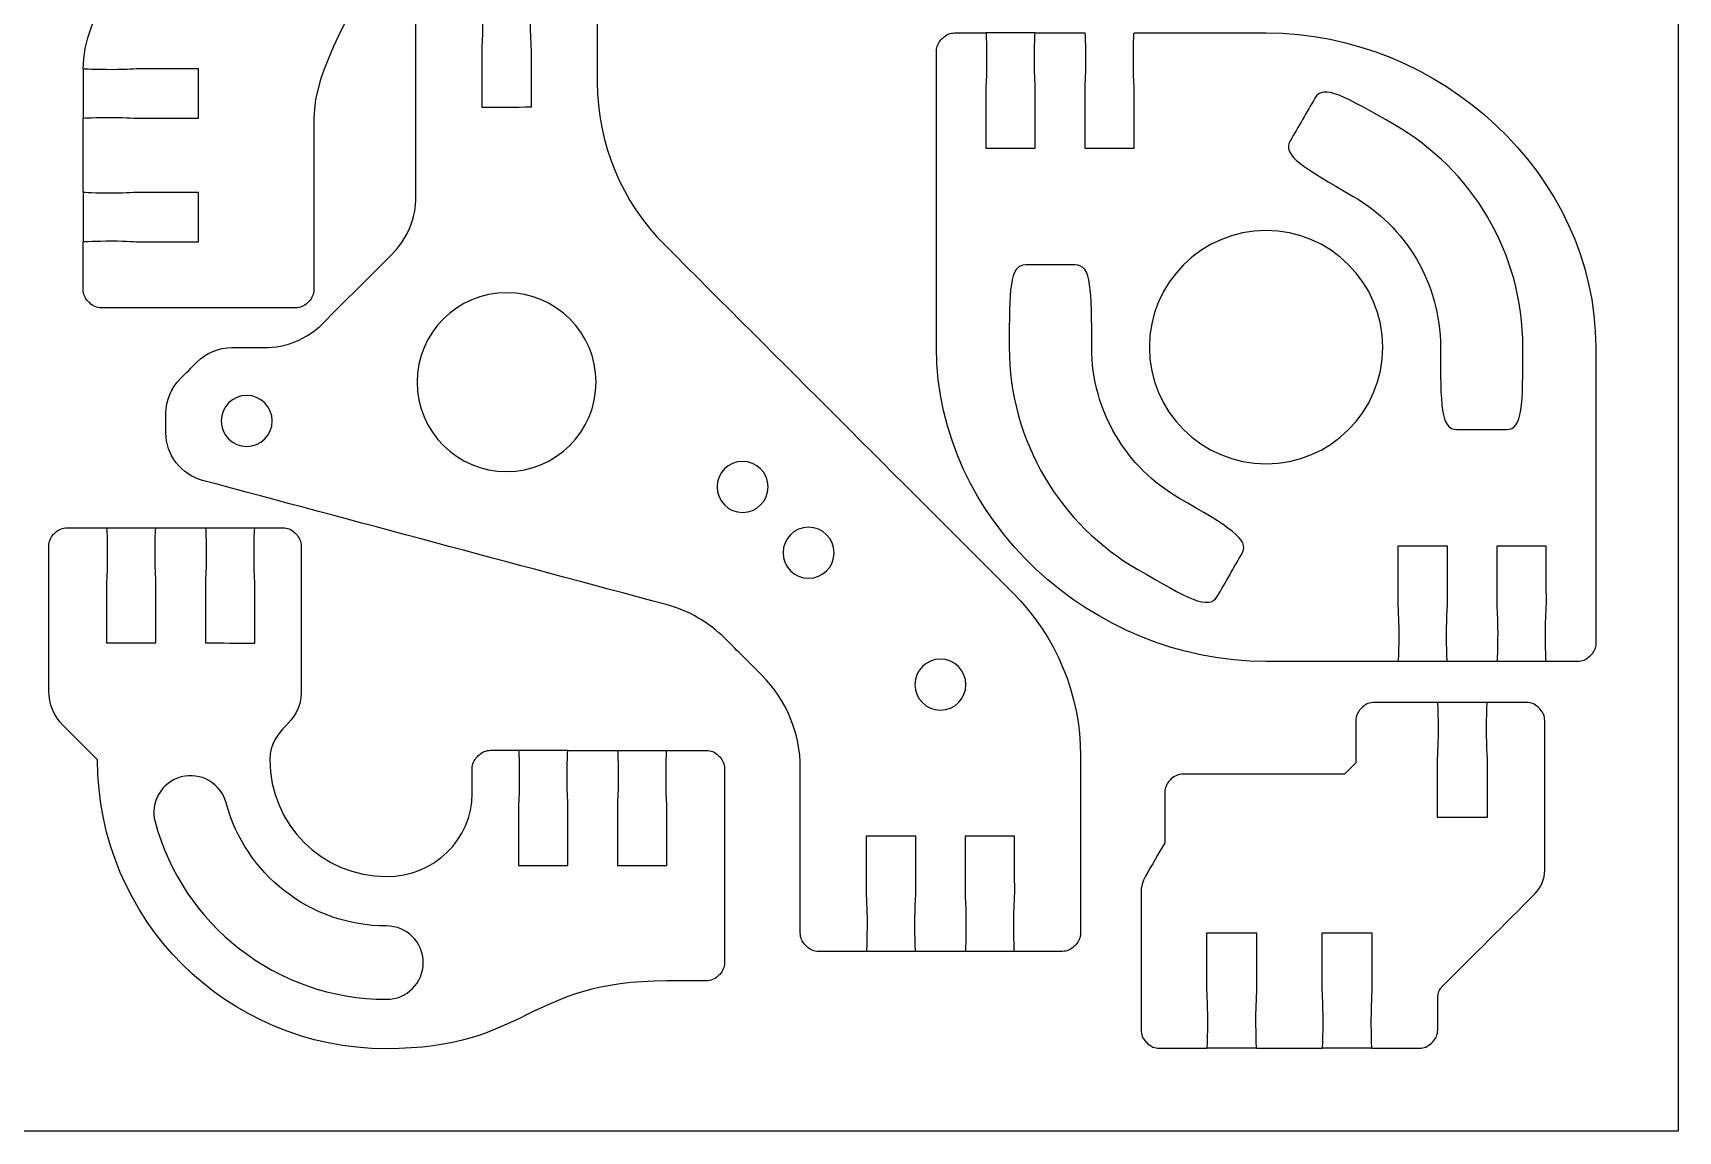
# Model space of a CAD drawing. Extents: x 0 to 410, y 0 to 300.
# Drawn here: x 100.2 to 200, y 0.4 to 67 of the extents above; entities that cross this region are included whole.
import ezdxf

# ---------------------------------------------------------------- set-up
doc = ezdxf.new("R2010")
doc.units = 0
doc.header["$MEASUREMENT"] = 0
doc.layers.add('DEFAULT', color=18, linetype='CONTINUOUS')

msp = doc.modelspace()

# ---------------------------------------------------------------- linework, layer by layer
at = {"layer": 'DEFAULT', "color": 18}
msp.add_lwpolyline([(200, 0.353), (0, 0.353), (0, 300.353), (200, 300.353)], close=True, dxfattribs=at)
at = {"layer": 'DEFAULT', "color": 1}
for points in [[(160.989, 67.03), (157.989, 67.03)], [(103.213, 64.85), (103.213, 61.85)], [(103.213, 57.353), (103.213, 54.353)], [(104.63, 36.986), (107.63, 36.986)], [(110.634, 36.99), (113.634, 36.99)], [(185.994, 28.863), (182.994, 28.863)], [(191.991, 28.866), (188.991, 28.866)], [(188.405, 26.384), (185.405, 26.384)], [(129.631, 23.475), (132.631, 23.475)], [(135.632, 23.471), (138.632, 23.471)], [(153.736, 11.262), (150.736, 11.262)], [(159.74, 11.265), (156.74, 11.265)], [(174.411, 5.383), (171.411, 5.383)], [(181.41, 5.383), (178.41, 5.383)]]:
    msp.add_lwpolyline(points, dxfattribs=at)
for points, knots in [([(120.612, 180.85), (120.612, 179.746), (119.716, 178.85), (118.611, 178.85), (117.507, 178.85), (116.611, 179.746), (116.611, 180.85), (116.611, 187.595), (115.144, 186.883), (115.144, 194.337), (115.144, 194.7), (115.144, 195.064), (115.144, 195.427), (115.144, 196.224), (115.458, 196.986), (116.022, 197.547), (117.268, 198.795), (118.515, 200.043), (119.761, 201.29), (119.948, 201.477), (120.054, 201.731), (120.054, 201.999), (120.054, 202.049), (120.054, 202.098), (120.054, 202.147), (120.054, 202.412), (119.948, 202.666), (119.761, 202.853), (119.078, 203.536), (118.395, 204.219), (117.712, 204.903), (117.666, 204.903), (117.109, 204.373), (116.438, 203.71), (115.757, 203.022), (115.472, 202.673), (115.239, 202.437), (114.885, 202.083), (114.531, 201.729), (114.177, 201.375), (113.469, 202.083), (112.761, 202.791), (112.053, 203.499), (112.407, 203.851), (112.761, 204.204), (113.115, 204.557), (113.351, 204.797), (113.704, 205.079), (114.385, 205.763), (115.052, 206.427), (115.585, 206.991), (115.585, 207.033), (115.067, 207.551), (114.55, 208.068), (114.032, 208.586), (113.845, 208.773), (113.588, 208.878), (113.323, 208.878), (113.274, 208.878), (113.224, 208.878), (113.175, 208.878), (112.911, 208.878), (112.657, 208.773), (112.47, 208.586), (110.612, 206.727), (108.754, 204.867), (106.896, 203.008), (105.774, 201.883), (105.142, 200.359), (105.142, 198.768), (105.142, 198.292), (105.142, 197.815), (105.142, 197.339), (105.213, 197.311), (105.968, 197.29), (106.892, 197.29), (107.859, 197.29), (108.307, 197.343), (108.642, 197.339), (109.142, 197.339), (109.641, 197.339), (110.141, 197.339), (110.14, 196.34), (110.139, 195.34), (110.138, 194.34), (109.639, 194.339), (109.14, 194.338), (108.642, 194.337), (108.307, 194.34), (107.859, 194.386), (106.892, 194.386), (105.926, 194.386), (105.149, 194.369), (105.142, 194.337), (105.142, 192.767), (105.813, 192.241), (106.557, 191.497), (107.333, 190.714), (107.337, 189.451), (106.557, 188.671), (105.777, 187.885), (104.511, 187.885), (103.728, 188.668), (103.043, 189.352), (101.936, 189.349), (101.255, 188.671), (100.57, 187.983), (100.57, 186.879), (101.255, 186.195), (104.176, 183.27), (107.693, 179.989), (108.744, 175.823), (109.534, 172.973), (110.141, 169.561), (110.138, 164.34), (110.138, 161.145), (110.138, 157.95), (110.138, 154.755), (110.138, 154.731), (110.921, 154.706), (111.891, 154.706), (112.858, 154.706), (113.306, 154.759), (113.637, 154.759), (114.138, 154.758), (114.639, 154.756), (115.14, 154.755), (115.139, 153.755), (115.138, 152.754), (115.137, 151.753), (114.638, 151.753), (114.139, 151.753), (113.641, 151.753), (113.306, 151.757), (112.858, 151.803), (111.891, 151.803), (110.924, 151.803), (110.145, 151.785), (110.138, 151.753), (110.141, 149.76), (108.635, 149.298), (108.635, 146.253), (108.635, 141.787), (110.141, 141.106), (110.141, 138.175), (110.141, 138.147), (110.924, 138.125), (111.891, 138.122), (112.854, 138.122), (113.302, 138.175), (113.637, 138.171), (114.138, 138.17), (114.639, 138.169), (115.14, 138.168), (115.14, 137.168), (115.14, 136.169), (115.14, 135.169), (114.639, 135.169), (114.138, 135.169), (113.637, 135.169), (113.306, 135.173), (112.854, 135.218), (111.891, 135.218), (110.928, 135.222), (110.148, 135.201), (110.141, 135.173), (110.138, 117.167), (115.122, 110.058), (115.122, 87.675), (115.122, 87.643), (115.906, 87.625), (116.869, 87.629), (117.835, 87.625), (118.283, 87.675), (118.622, 87.675), (119.121, 87.675), (119.619, 87.675), (120.118, 87.675), (120.119, 86.674), (120.12, 85.673), (120.121, 84.672), (119.62, 84.672), (119.119, 84.672), (118.618, 84.672), (118.283, 84.672), (117.835, 84.722), (116.869, 84.725), (115.909, 84.722), (115.129, 84.701), (115.119, 84.672), (115.119, 81.67), (103.213, 71.214), (103.213, 64.85), (103.213, 64.825), (103.996, 64.8), (104.966, 64.8), (105.933, 64.8), (106.381, 64.85), (106.712, 64.85), (107.88, 64.85), (109.048, 64.85), (110.215, 64.85), (110.215, 63.849), (110.215, 62.848), (110.215, 61.848), (109.049, 61.848), (107.882, 61.848), (106.716, 61.848), (106.381, 61.848), (105.933, 61.897), (104.966, 61.897), (103.999, 61.897), (103.22, 61.879), (103.213, 61.848), (103.213, 60.35), (103.213, 58.851), (103.213, 57.353), (103.213, 57.322), (103.996, 57.304), (104.962, 57.3), (105.933, 57.3), (106.381, 57.35), (106.716, 57.35), (107.882, 57.35), (109.049, 57.35), (110.215, 57.35), (110.214, 56.349), (110.213, 55.348), (110.212, 54.348), (109.046, 54.348), (107.881, 54.348), (106.716, 54.348), (106.377, 54.348), (105.933, 54.397), (104.966, 54.401), (104.003, 54.397), (103.223, 54.376), (103.216, 54.348), (103.216, 53.382), (103.216, 52.417), (103.216, 51.451), (103.216, 51.183), (103.322, 50.929), (103.509, 50.742), (103.544, 50.707), (103.58, 50.672), (103.615, 50.636), (103.802, 50.449), (104.056, 50.344), (104.32, 50.344), (108.25, 50.344), (112.18, 50.344), (116.11, 50.344), (116.375, 50.344), (116.632, 50.449), (116.819, 50.636), (116.855, 50.672), (116.89, 50.707), (116.925, 50.742), (117.112, 50.929), (117.218, 51.183), (117.218, 51.448), (117.214, 53.349), (117.214, 61.202), (117.218, 61.851), (117.214, 67.637), (126.736, 77.345), (126.736, 86.175), (126.736, 95.968), (124.718, 99.768), (124.111, 103.895), (122.651, 115.082), (120.139, 122.374), (120.139, 135.166), (120.139, 138.362), (120.139, 141.558), (120.139, 144.754), (120.139, 144.779), (119.352, 144.807), (118.389, 144.807), (117.423, 144.807), (116.971, 144.751), (116.636, 144.758), (116.137, 144.758), (115.639, 144.758), (115.14, 144.758), (115.14, 145.757), (115.14, 146.757), (115.14, 147.756), (115.639, 147.756), (116.137, 147.756), (116.636, 147.756), (116.975, 147.753), (117.419, 147.707), (118.389, 147.707), (119.352, 147.707), (120.128, 147.728), (120.135, 147.756), (120.142, 149.753), (121.638, 150.219), (121.642, 153.252), (121.642, 157.722), (120.139, 158.399), (120.139, 161.335), (120.139, 161.363), (119.356, 161.388), (118.389, 161.388), (117.419, 161.391), (116.975, 161.335), (116.639, 161.338), (116.14, 161.338), (115.64, 161.338), (115.14, 161.338), (115.14, 162.339), (115.14, 163.34), (115.14, 164.34), (115.64, 164.34), (116.14, 164.34), (116.639, 164.34), (116.971, 164.337), (117.419, 164.294), (118.389, 164.291), (119.352, 164.291), (120.132, 164.309), (120.139, 164.337), (120.139, 172.683), (124.108, 174.525), (124.111, 180.85), (124.111, 183.327), (122.495, 185.569), (120.202, 186.114), (119.391, 186.306), (118.551, 185.8), (118.255, 184.988), (117.92, 184.075), (118.389, 183.058), (119.303, 182.724), (120.065, 182.444), (120.612, 181.711), (120.612, 180.85)], [1, 1, 1, 1, 2, 2, 2, 3, 3, 3, 4, 4, 4, 7.09, 7.09, 7.09, 8.09, 8.09, 8.09, 23.087736, 23.087736, 23.087736, 24.087736, 24.087736, 24.087736, 24.507736, 24.507736, 24.507736, 25.507736, 25.507736, 25.507736, 33.724317, 33.724317, 33.724317, 34.724317, 34.724317, 34.724317, 35.724317, 35.724317, 35.724317, 39.9811, 39.9811, 39.9811, 48.494666, 48.494666, 48.494666, 52.744383, 52.744383, 52.744383, 53.744383, 53.744383, 53.744383, 54.744383, 54.744383, 54.744383, 60.966923, 60.966923, 60.966923, 61.966923, 61.966923, 61.966923, 62.386923, 62.386923, 62.386923, 63.386923, 63.386923, 63.386923, 85.73857, 85.73857, 85.73857, 86.73857, 86.73857, 86.73857, 90.78857, 90.78857, 90.78857, 91.78857, 91.78857, 91.78857, 92.78857, 92.78857, 92.78857, 97.03857, 97.03857, 97.03857, 105.538575, 105.538575, 105.538575, 109.778587, 109.778587, 109.778587, 110.778587, 110.778587, 110.778587, 111.778587, 111.778587, 111.778587, 112.778587, 112.778587, 112.778587, 113.778587, 113.778587, 113.778587, 114.778587, 114.778587, 114.778587, 115.778587, 115.778587, 115.778587, 116.778587, 116.778587, 116.778587, 117.778587, 117.778587, 117.778587, 118.778587, 118.778587, 118.778587, 145.948587, 145.948587, 145.948587, 146.948587, 146.948587, 146.948587, 147.948587, 147.948587, 147.948587, 152.208599, 152.208599, 152.208599, 160.718605, 160.718605, 160.718605, 164.958605, 164.958605, 164.958605, 165.958605, 165.958605, 165.958605, 166.958605, 166.958605, 166.958605, 167.958605, 167.958605, 167.958605, 168.958605, 168.958605, 168.958605, 169.958605, 169.958605, 169.958605, 170.958605, 170.958605, 170.958605, 175.218617, 175.218617, 175.218617, 183.718617, 183.718617, 183.718617, 187.978617, 187.978617, 187.978617, 188.978617, 188.978617, 188.978617, 189.978617, 189.978617, 189.978617, 190.978617, 190.978617, 190.978617, 191.978617, 191.978617, 191.978617, 192.978617, 192.978617, 192.978617, 197.218617, 197.218617, 197.218617, 205.728622, 205.728622, 205.728622, 209.988622, 209.988622, 209.988622, 210.988622, 210.988622, 210.988622, 211.988622, 211.988622, 211.988622, 212.988622, 212.988622, 212.988622, 213.988622, 213.988622, 213.988622, 214.988622, 214.988622, 214.988622, 224.918622, 224.918622, 224.918622, 233.428622, 233.428622, 233.428622, 243.348622, 243.348622, 243.348622, 244.348622, 244.348622, 244.348622, 245.348622, 245.348622, 245.348622, 258.088622, 258.088622, 258.088622, 259.088622, 259.088622, 259.088622, 260.088622, 260.088622, 260.088622, 270.008622, 270.008622, 270.008622, 278.518628, 278.518628, 278.518628, 288.428628, 288.428628, 288.428628, 289.428628, 289.428628, 289.428628, 290.428628, 290.428628, 290.428628, 298.638628, 298.638628, 298.638628, 299.638628, 299.638628, 299.638628, 300.062892, 300.062892, 300.062892, 301.062892, 301.062892, 301.062892, 334.482892, 334.482892, 334.482892, 335.482892, 335.482892, 335.482892, 335.907156, 335.907156, 335.907156, 336.907156, 336.907156, 336.907156, 337.907156, 337.907156, 337.907156, 338.907156, 338.907156, 338.907156, 339.907156, 339.907156, 339.907156, 340.907156, 340.907156, 340.907156, 368.087156, 368.087156, 368.087156, 369.087156, 369.087156, 369.087156, 370.087156, 370.087156, 370.087156, 374.327156, 374.327156, 374.327156, 382.827156, 382.827156, 382.827156, 387.067156, 387.067156, 387.067156, 388.067156, 388.067156, 388.067156, 389.067156, 389.067156, 389.067156, 390.067156, 390.067156, 390.067156, 391.067156, 391.067156, 391.067156, 392.067156, 392.067156, 392.067156, 393.067156, 393.067156, 393.067156, 397.317156, 397.317156, 397.317156, 405.827156, 405.827156, 405.827156, 410.077156, 410.077156, 410.077156, 411.077156, 411.077156, 411.077156, 412.077156, 412.077156, 412.077156, 413.087156, 413.087156, 413.087156, 414.087156, 414.087156, 414.087156, 415.087156, 415.087156, 415.087156, 416.087156, 416.087156, 416.087156, 417.087156, 417.087156, 417.087156, 417.087156]), ([(150.785, 13.012), (150.785, 13.978), (150.732, 14.426), (150.736, 14.761), (150.736, 15.928), (150.736, 17.094), (150.736, 18.261), (151.737, 18.262), (152.737, 18.263), (153.738, 18.264), (153.738, 17.097), (153.738, 15.929), (153.738, 14.761), (153.734, 14.43), (153.689, 13.982), (153.689, 13.012), (153.689, 12.045), (153.71, 11.262), (153.738, 11.262), (154.739, 11.263), (155.739, 11.264), (156.74, 11.265), (156.768, 11.272), (156.786, 12.052), (156.786, 13.015), (156.79, 13.978), (156.737, 14.43), (156.737, 14.761), (156.737, 15.929), (156.737, 17.097), (156.737, 18.264), (157.737, 18.263), (158.738, 18.262), (159.739, 18.261), (159.74, 17.095), (159.741, 15.93), (159.742, 14.765), (159.739, 14.43), (159.693, 13.982), (159.693, 13.015), (159.693, 12.048), (159.711, 11.265), (159.742, 11.265), (160.706, 11.265), (161.67, 11.265), (162.634, 11.265), (162.899, 11.265), (163.153, 11.371), (163.341, 11.558), (163.376, 11.593), (163.411, 11.629), (163.446, 11.664), (163.634, 11.851), (163.739, 12.106), (163.739, 12.371), (163.739, 15.956), (163.739, 19.541), (163.739, 23.126), (163.739, 26.839), (162.264, 30.4), (159.639, 33.026), (152.596, 40.069), (145.553, 47.112), (138.51, 54.155), (135.884, 56.78), (134.409, 60.341), (134.409, 64.054), (134.409, 65.511), (134.409, 66.968), (134.409, 68.424), (134.409, 68.69), (134.304, 68.944), (134.116, 69.131), (134.081, 69.167), (134.046, 69.202), (134.011, 69.237), (133.823, 69.425), (133.569, 69.53), (133.304, 69.53), (132.34, 69.53), (131.376, 69.53), (130.412, 69.53), (130.381, 69.523), (130.363, 68.747), (130.363, 67.784), (130.363, 66.814), (130.412, 66.369), (130.412, 66.03), (130.412, 64.865), (130.412, 63.7), (130.412, 62.534), (129.412, 62.533), (128.411, 62.532), (127.41, 62.531), (127.41, 63.697), (127.41, 64.864), (127.41, 66.03), (127.41, 66.366), (127.46, 66.814), (127.46, 67.784), (127.46, 68.75), (127.438, 69.534), (127.41, 69.534), (126.445, 69.534), (125.48, 69.534), (124.515, 69.534), (124.25, 69.534), (123.996, 69.428), (123.808, 69.241), (123.773, 69.205), (123.738, 69.17), (123.702, 69.135), (123.515, 68.948), (123.41, 68.693), (123.41, 68.428), (123.41, 64.656), (123.41, 60.885), (123.41, 57.113), (123.41, 55.787), (122.883, 54.514), (121.944, 53.577), (120.547, 52.18), (119.149, 50.783), (117.751, 49.386), (116.814, 48.449), (115.542, 47.922), (114.217, 47.922), (113.558, 47.922), (112.9, 47.922), (112.241, 47.922), (111.446, 47.922), (110.683, 47.606), (110.12, 47.044), (109.786, 46.71), (109.453, 46.376), (109.119, 46.042), (108.556, 45.48), (108.24, 44.717), (108.24, 43.921), (108.24, 43.534), (108.24, 43.147), (108.24, 42.759), (108.24, 41.402), (109.152, 40.213), (110.464, 39.862), (119.841, 37.349), (129.218, 34.836), (138.595, 32.323), (139.95, 31.96), (141.186, 31.247), (142.179, 30.254), (142.916, 29.518), (143.653, 28.781), (144.39, 28.044), (145.892, 26.544), (146.735, 24.509), (146.735, 22.386), (146.735, 19.046), (146.735, 15.707), (146.735, 12.367), (146.735, 12.102), (146.841, 11.848), (147.028, 11.66), (147.063, 11.625), (147.099, 11.59), (147.134, 11.555), (147.321, 11.367), (147.576, 11.262), (147.841, 11.262), (148.806, 11.262), (149.771, 11.262), (150.736, 11.265), (150.768, 11.318), (150.782, 12.077), (150.785, 13.012)], [1, 1, 1, 1, 2, 2, 2, 11.92, 11.92, 11.92, 20.430006, 20.430006, 20.430006, 30.360006, 30.360006, 30.360006, 31.360006, 31.360006, 31.360006, 32.360006, 32.360006, 32.360006, 40.870012, 40.870012, 40.870012, 41.870012, 41.870012, 41.870012, 42.870012, 42.870012, 42.870012, 52.800012, 52.800012, 52.800012, 61.310018, 61.310018, 61.310018, 71.220023, 71.220023, 71.220023, 72.220023, 72.220023, 72.220023, 73.220023, 73.220023, 73.220023, 81.416023, 81.416023, 81.416023, 82.416023, 82.416023, 82.416023, 82.840287, 82.840287, 82.840287, 83.840287, 83.840287, 83.840287, 114.328287, 114.328287, 114.328287, 115.328287, 115.328287, 115.328287, 200.030487, 200.030487, 200.030487, 201.030487, 201.030487, 201.030487, 213.418487, 213.418487, 213.418487, 214.418487, 214.418487, 214.418487, 214.842751, 214.842751, 214.842751, 215.842751, 215.842751, 215.842751, 224.038751, 224.038751, 224.038751, 225.038751, 225.038751, 225.038751, 226.038751, 226.038751, 226.038751, 235.948751, 235.948751, 235.948751, 244.458757, 244.458757, 244.458757, 254.378757, 254.378757, 254.378757, 255.378757, 255.378757, 255.378757, 256.378757, 256.378757, 256.378757, 264.584757, 264.584757, 264.584757, 265.584757, 265.584757, 265.584757, 266.009021, 266.009021, 266.009021, 267.009021, 267.009021, 267.009021, 299.082021, 299.082021, 299.082021, 300.082021, 300.082021, 300.082021, 316.885707, 316.885707, 316.885707, 317.885707, 317.885707, 317.885707, 323.484707, 323.484707, 323.484707, 324.484707, 324.484707, 324.484707, 328.498245, 328.498245, 328.498245, 329.498245, 329.498245, 329.498245, 332.791245, 332.791245, 332.791245, 333.791245, 333.791245, 333.791245, 416.34584, 416.34584, 416.34584, 417.34584, 417.34584, 417.34584, 426.207303, 426.207303, 426.207303, 427.207303, 427.207303, 427.207303, 455.606303, 455.606303, 455.606303, 456.606303, 456.606303, 456.606303, 457.030567, 457.030567, 457.030567, 458.030567, 458.030567, 458.030567, 466.246567, 466.246567, 466.246567, 467.246567, 467.246567, 467.246567, 467.246567]), ([(195, 47.948), (195, 58.468), (185.517, 67.034), (174.997, 67.034), (172.329, 67.034), (169.661, 67.034), (166.993, 67.034), (166.964, 67.034), (166.943, 66.25), (166.943, 65.284), (166.943, 64.317), (166.993, 63.869), (166.993, 63.534), (166.994, 62.367), (166.995, 61.201), (166.996, 60.034), (165.995, 60.034), (164.995, 60.034), (163.994, 60.034), (163.994, 61.201), (163.994, 62.367), (163.994, 63.534), (163.994, 63.869), (164.04, 64.317), (164.04, 65.284), (164.04, 66.25), (164.019, 67.034), (163.991, 67.034), (162.991, 67.032), (161.991, 67.031), (160.992, 67.03), (160.964, 67.03), (160.943, 66.247), (160.943, 65.28), (160.943, 64.314), (160.995, 63.866), (160.995, 63.53), (160.995, 62.364), (160.995, 61.197), (160.995, 60.031), (159.995, 60.031), (158.994, 60.031), (157.993, 60.031), (157.992, 61.197), (157.991, 62.364), (157.99, 63.53), (157.99, 63.866), (158.039, 64.314), (158.039, 65.28), (158.039, 66.19), (158.022, 66.949), (157.993, 67.03), (157.362, 67.03), (156.73, 67.03), (156.099, 67.03), (155.834, 67.03), (155.58, 66.924), (155.393, 66.737), (155.358, 66.702), (155.323, 66.667), (155.287, 66.631), (155.101, 66.444), (154.995, 66.19), (154.995, 65.922), (154.995, 59.93), (154.995, 53.937), (154.995, 47.945), (154.995, 37.428), (164.477, 28.859), (174.997, 28.863), (177.664, 28.863), (180.331, 28.863), (182.998, 28.863), (183.026, 28.863), (183.048, 29.646), (183.048, 30.613), (183.048, 31.579), (182.998, 32.027), (182.998, 32.363), (182.998, 33.529), (182.998, 34.696), (182.998, 35.862), (183.999, 35.862), (185, 35.862), (186, 35.862), (186, 34.696), (186, 33.529), (186, 32.363), (186, 32.027), (185.951, 31.579), (185.951, 30.613), (185.951, 29.646), (185.972, 28.863), (186, 28.863), (187.136, 28.859), (188.17, 28.863), (189.002, 28.863), (189.031, 28.863), (189.052, 29.646), (189.052, 30.613), (189.052, 31.579), (189.002, 32.027), (189.002, 32.363), (189.001, 33.529), (189, 34.696), (188.999, 35.862), (190, 35.862), (191, 35.862), (192.001, 35.862), (192.002, 34.696), (192.003, 33.529), (192.005, 32.363), (192.005, 32.027), (191.955, 31.579), (191.955, 30.613), (191.955, 29.692), (191.973, 28.93), (192.005, 28.859), (192.635, 28.859), (193.265, 28.859), (193.895, 28.859), (194.164, 28.859), (194.418, 28.965), (194.605, 29.152), (194.64, 29.188), (194.675, 29.223), (194.71, 29.258), (194.897, 29.445), (195.003, 29.699), (195.003, 29.964), (195.002, 35.959), (195.001, 41.953), (195, 47.948)], [50.980001, 50.980001, 50.980001, 50.980001, 51.980001, 51.980001, 51.980001, 74.670001, 74.670001, 74.670001, 75.670001, 75.670001, 75.670001, 76.670001, 76.670001, 76.670001, 86.590006, 86.590006, 86.590006, 95.100006, 95.100006, 95.100006, 105.020006, 105.020006, 105.020006, 106.020006, 106.020006, 106.020006, 107.020006, 107.020006, 107.020006, 115.520012, 115.520012, 115.520012, 116.520012, 116.520012, 116.520012, 117.520012, 117.520012, 117.520012, 127.440012, 127.440012, 127.440012, 135.950012, 135.950012, 135.950012, 145.870017, 145.870017, 145.870017, 146.870017, 146.870017, 146.870017, 147.870017, 147.870017, 147.870017, 153.240017, 153.240017, 153.240017, 154.240017, 154.240017, 154.240017, 154.664281, 154.664281, 154.664281, 155.664281, 155.664281, 155.664281, 206.624281, 206.624281, 206.624281, 207.624281, 207.624281, 207.624281, 230.304281, 230.304281, 230.304281, 231.304281, 231.304281, 231.304281, 232.304281, 232.304281, 232.304281, 242.224281, 242.224281, 242.224281, 250.734281, 250.734281, 250.734281, 260.654281, 260.654281, 260.654281, 261.654281, 261.654281, 261.654281, 262.654281, 262.654281, 262.654281, 263.654281, 263.654281, 263.654281, 264.654281, 264.654281, 264.654281, 265.654281, 265.654281, 265.654281, 275.574286, 275.574286, 275.574286, 284.084286, 284.084286, 284.084286, 294.004291, 294.004291, 294.004291, 295.004291, 295.004291, 295.004291, 296.004291, 296.004291, 296.004291, 301.364291, 301.364291, 301.364291, 302.364291, 302.364291, 302.364291, 302.788555, 302.788555, 302.788555, 303.788555, 303.788555, 303.788555, 354.768556, 354.768556, 354.768556, 354.768556]), ([(190.583, 47.948), (190.583, 44.449), (190.583, 42.946), (189.585, 42.946), (188.584, 42.946), (187.583, 42.946), (186.582, 42.946), (185.581, 42.946), (185.581, 44.449), (185.581, 47.948), (185.581, 51.861), (183.45, 55.279), (180.285, 57.106), (177.251, 58.86), (175.96, 59.615), (176.461, 60.482), (176.961, 61.348), (177.461, 62.213), (177.964, 63.075), (178.465, 63.947), (179.76, 63.195), (182.794, 61.449), (187.454, 58.761), (190.586, 53.72), (190.583, 47.948)], [0.01, 0.01, 0.01, 0.01, 1.010434, 1.010434, 1.010434, 9.524131, 9.524131, 9.524131, 10.524565, 10.524565, 10.524565, 11.524999, 11.524999, 11.524999, 12.525434, 12.525434, 12.525434, 21.04222, 21.04222, 21.04222, 22.042655, 22.042655, 22.042655, 23.043089, 23.043089, 23.043089, 23.043089]), ([(175.001, 40.868), (171.088, 40.868), (167.917, 44.04), (167.917, 47.948), (167.917, 51.857), (171.088, 55.032), (175.001, 55.032), (178.909, 55.032), (182.081, 51.857), (182.081, 47.948), (182.081, 44.04), (178.909, 40.868), (175.001, 40.868)], [1, 1, 1, 1, 2, 2, 2, 3, 3, 3, 4, 4, 4, 5, 5, 5, 5]), ([(173.54, 35.418), (173.039, 34.551), (172.538, 33.684), (172.037, 32.818), (171.536, 31.95), (170.238, 32.705), (167.208, 34.455), (162.551, 37.146), (159.415, 42.18), (159.415, 47.945), (159.415, 51.444), (159.415, 52.947), (160.413, 52.947), (161.414, 52.948), (162.415, 52.949), (163.415, 52.951), (164.417, 52.951), (164.417, 51.448), (164.417, 47.948), (164.417, 44.036), (166.548, 40.618), (169.709, 38.79), (172.739, 37.04), (174.038, 36.282), (173.54, 35.418)], [0, 0, 0, 0, 8.512608, 8.512608, 8.512608, 9.512608, 9.512608, 9.512608, 10.512608, 10.512608, 10.512608, 11.512608, 11.512608, 11.512608, 20.022614, 20.022614, 20.022614, 21.022614, 21.022614, 21.022614, 22.022614, 22.022614, 22.022614, 23.022614, 23.022614, 23.022614, 23.022614]), ([(123.484, 45.827), (123.484, 48.822), (125.914, 51.253), (128.909, 51.253), (131.908, 51.253), (134.339, 48.822), (134.339, 45.827), (134.339, 42.828), (131.908, 40.398), (128.909, 40.398), (125.914, 40.398), (123.484, 42.828), (123.484, 45.827)], [1, 1, 1, 1, 2, 2, 2, 3, 3, 3, 4, 4, 4, 5, 5, 5, 5]), ([(111.592, 43.474), (111.592, 44.328), (112.283, 45.019), (113.14, 45.019), (113.994, 45.019), (114.689, 44.328), (114.689, 43.474), (114.689, 42.617), (113.994, 41.925), (113.14, 41.925), (112.283, 41.925), (111.592, 42.617), (111.592, 43.474)], [1, 1, 1, 1, 2, 2, 2, 3, 3, 3, 4, 4, 4, 5, 5, 5, 5]), ([(141.684, 39.47), (141.684, 40.324), (142.375, 41.019), (143.232, 41.019), (144.086, 41.019), (144.777, 40.324), (144.777, 39.47), (144.777, 38.616), (144.086, 37.921), (143.232, 37.921), (142.375, 37.921), (141.684, 38.616), (141.684, 39.47)], [1, 1, 1, 1, 2, 2, 2, 3, 3, 3, 4, 4, 4, 5, 5, 5, 5]), ([(104.09, 22.893), (104.09, 13.198), (111.932, 5.353), (121.626, 5.353), (130.128, 5.353), (130.128, 9.473), (138.63, 9.473), (139.429, 9.473), (140.229, 9.473), (141.028, 9.473), (141.293, 9.473), (141.547, 9.579), (141.735, 9.766), (141.77, 9.801), (141.805, 9.837), (141.841, 9.872), (142.028, 10.059), (142.133, 10.314), (142.133, 10.579), (142.133, 14.508), (142.133, 18.437), (142.133, 22.366), (142.133, 22.631), (142.028, 22.885), (141.841, 23.073), (141.805, 23.108), (141.77, 23.143), (141.735, 23.179), (141.547, 23.366), (141.293, 23.471), (141.028, 23.471), (140.23, 23.471), (139.432, 23.471), (138.634, 23.471), (138.606, 23.464), (138.584, 22.685), (138.584, 21.725), (138.588, 20.759), (138.634, 20.31), (138.634, 19.975), (138.634, 18.809), (138.634, 17.642), (138.634, 16.476), (137.633, 16.476), (136.632, 16.476), (135.632, 16.476), (135.633, 17.641), (135.634, 18.806), (135.635, 19.972), (135.632, 20.31), (135.685, 20.759), (135.681, 21.725), (135.681, 22.688), (135.66, 23.471), (135.632, 23.471), (134.632, 23.471), (133.633, 23.471), (132.633, 23.471), (132.601, 23.464), (132.584, 22.688), (132.584, 21.725), (132.584, 20.755), (132.633, 20.31), (132.633, 19.972), (132.632, 18.805), (132.631, 17.639), (132.629, 16.472), (131.629, 16.472), (130.628, 16.472), (129.627, 16.472), (129.629, 17.639), (129.63, 18.805), (129.631, 19.972), (129.631, 20.31), (129.68, 20.755), (129.68, 21.725), (129.68, 22.692), (129.659, 23.475), (129.631, 23.475), (129.065, 23.475), (128.498, 23.475), (127.932, 23.475), (127.667, 23.475), (127.412, 23.37), (127.225, 23.182), (127.19, 23.147), (127.154, 23.112), (127.119, 23.076), (126.932, 22.889), (126.826, 22.635), (126.826, 22.369), (126.826, 21.862), (126.826, 21.354), (126.826, 20.847), (126.826, 18.063), (124.501, 15.809), (121.626, 15.809), (117.714, 15.809), (114.546, 18.977), (114.546, 22.893), (114.546, 24.942), (116.441, 24.942), (116.441, 26.992), (116.441, 29.956), (116.441, 32.92), (116.441, 35.884), (116.441, 36.149), (116.335, 36.404), (116.148, 36.592), (116.112, 36.627), (116.077, 36.662), (116.042, 36.697), (115.855, 36.885), (115.6, 36.99), (115.335, 36.99), (114.769, 36.99), (114.202, 36.99), (113.636, 36.99), (113.604, 36.979), (113.587, 36.203), (113.587, 35.237), (113.587, 34.273), (113.632, 33.822), (113.632, 33.49), (113.632, 32.323), (113.632, 31.155), (113.632, 29.987), (112.632, 29.988), (111.631, 29.99), (110.63, 29.991), (110.63, 31.157), (110.63, 32.324), (110.63, 33.49), (110.63, 33.825), (110.68, 34.273), (110.683, 35.237), (110.683, 36.207), (110.658, 36.99), (110.634, 36.99), (109.633, 36.99), (108.632, 36.99), (107.632, 36.99), (107.6, 36.979), (107.582, 36.2), (107.582, 35.24), (107.582, 34.273), (107.632, 33.825), (107.632, 33.49), (107.632, 32.324), (107.632, 31.157), (107.632, 29.991), (106.631, 29.991), (105.63, 29.991), (104.63, 29.991), (104.63, 31.157), (104.63, 32.324), (104.63, 33.49), (104.63, 33.825), (104.679, 34.273), (104.679, 35.24), (104.679, 36.203), (104.658, 36.986), (104.63, 36.986), (103.832, 36.986), (103.034, 36.986), (102.236, 36.986), (101.97, 36.986), (101.716, 36.881), (101.529, 36.693), (101.493, 36.658), (101.458, 36.623), (101.423, 36.588), (101.235, 36.4), (101.13, 36.146), (101.13, 35.881), (101.13, 32.952), (101.13, 30.024), (101.13, 27.095), (101.13, 26.3), (101.446, 25.537), (102.009, 24.974), (102.702, 24.28), (103.396, 23.586), (104.09, 22.893)], [8.342446, 8.342446, 8.342446, 8.342446, 9.342446, 9.342446, 9.342446, 10.342446, 10.342446, 10.342446, 17.138446, 17.138446, 17.138446, 18.138446, 18.138446, 18.138446, 18.56271, 18.56271, 18.56271, 19.56271, 19.56271, 19.56271, 52.97471, 52.97471, 52.97471, 53.97471, 53.97471, 53.97471, 54.398974, 54.398974, 54.398974, 55.398974, 55.398974, 55.398974, 62.184974, 62.184974, 62.184974, 63.184974, 63.184974, 63.184974, 64.184974, 64.184974, 64.184974, 74.104974, 74.104974, 74.104974, 82.614974, 82.614974, 82.614974, 92.524979, 92.524979, 92.524979, 93.524979, 93.524979, 93.524979, 94.524979, 94.524979, 94.524979, 103.024979, 103.024979, 103.024979, 104.024979, 104.024979, 104.024979, 105.024979, 105.024979, 105.024979, 114.944984, 114.944984, 114.944984, 123.454984, 123.454984, 123.454984, 133.374989, 133.374989, 133.374989, 134.374989, 134.374989, 134.374989, 135.374989, 135.374989, 135.374989, 140.190989, 140.190989, 140.190989, 141.190989, 141.190989, 141.190989, 141.615253, 141.615253, 141.615253, 142.615253, 142.615253, 142.615253, 146.931253, 146.931253, 146.931253, 147.931253, 147.931253, 147.931253, 148.931253, 148.931253, 148.931253, 149.931253, 149.931253, 149.931253, 175.137253, 175.137253, 175.137253, 176.137253, 176.137253, 176.137253, 176.560811, 176.560811, 176.560811, 177.560811, 177.560811, 177.560811, 182.376811, 182.376811, 182.376811, 183.376811, 183.376811, 183.376811, 184.376811, 184.376811, 184.376811, 194.306811, 194.306811, 194.306811, 202.816817, 202.816817, 202.816817, 212.736817, 212.736817, 212.736817, 213.736817, 213.736817, 213.736817, 214.736817, 214.736817, 214.736817, 223.246817, 223.246817, 223.246817, 224.246817, 224.246817, 224.246817, 225.246817, 225.246817, 225.246817, 235.166817, 235.166817, 235.166817, 243.676817, 243.676817, 243.676817, 253.596817, 253.596817, 253.596817, 254.596817, 254.596817, 254.596817, 255.596817, 255.596817, 255.596817, 262.382817, 262.382817, 262.382817, 263.382817, 263.382817, 263.382817, 263.807081, 263.807081, 263.807081, 264.807081, 264.807081, 264.807081, 289.710081, 289.710081, 289.710081, 290.710081, 290.710081, 290.710081, 299.052526, 299.052526, 299.052526, 299.052526]), ([(145.684, 35.466), (145.684, 36.323), (146.379, 37.015), (147.233, 37.015), (148.086, 37.015), (148.781, 36.323), (148.781, 35.466), (148.781, 34.612), (148.086, 33.921), (147.233, 33.921), (146.379, 33.921), (145.684, 34.612), (145.684, 35.466)], [1, 1, 1, 1, 2, 2, 2, 3, 3, 3, 4, 4, 4, 5, 5, 5, 5]), ([(153.689, 27.461), (153.689, 28.319), (154.384, 29.01), (155.237, 29.01), (156.095, 29.01), (156.786, 28.319), (156.786, 27.461), (156.786, 26.608), (156.095, 25.916), (155.237, 25.916), (154.384, 25.916), (153.689, 26.608), (153.689, 27.461)], [1, 1, 1, 1, 2, 2, 2, 3, 3, 3, 4, 4, 4, 5, 5, 5, 5]), ([(185.405, 19.385), (186.406, 19.385), (187.407, 19.385), (188.408, 19.385), (188.408, 20.551), (188.408, 21.718), (188.408, 22.884), (188.408, 23.22), (188.358, 23.668), (188.358, 24.634), (188.358, 25.601), (188.379, 26.384), (188.408, 26.384), (189.206, 26.384), (190.004, 26.384), (190.802, 26.384), (191.067, 26.384), (191.321, 26.279), (191.508, 26.091), (191.544, 26.056), (191.579, 26.021), (191.614, 25.985), (191.802, 25.798), (191.907, 25.544), (191.907, 25.278), (191.907, 22.247), (191.907, 19.216), (191.907, 16.185), (191.907, 15.654), (191.697, 15.146), (191.321, 14.77), (189.449, 12.898), (187.577, 11.026), (185.705, 9.154), (185.518, 8.967), (185.412, 8.712), (185.412, 8.447), (185.412, 7.795), (185.412, 7.142), (185.412, 6.489), (185.412, 6.223), (185.307, 5.969), (185.12, 5.782), (185.084, 5.747), (185.049, 5.711), (185.014, 5.676), (184.827, 5.489), (184.572, 5.383), (184.307, 5.383), (183.342, 5.383), (182.377, 5.383), (181.412, 5.383), (181.384, 5.383), (181.363, 6.166), (181.363, 7.133), (181.363, 8.1), (181.412, 8.548), (181.412, 8.883), (181.412, 10.049), (181.412, 11.216), (181.412, 12.382), (180.411, 12.382), (179.411, 12.382), (178.41, 12.382), (178.41, 11.216), (178.41, 10.049), (178.41, 8.883), (178.41, 8.548), (178.459, 8.1), (178.459, 7.133), (178.459, 6.166), (178.438, 5.383), (178.41, 5.383), (177.078, 5.383), (175.745, 5.383), (174.413, 5.383), (174.385, 5.383), (174.363, 6.166), (174.363, 7.133), (174.363, 8.1), (174.413, 8.548), (174.413, 8.883), (174.413, 10.049), (174.413, 11.216), (174.413, 12.382), (173.412, 12.382), (172.411, 12.382), (171.411, 12.382), (171.411, 11.216), (171.411, 10.049), (171.411, 8.883), (171.411, 8.548), (171.46, 8.1), (171.46, 7.133), (171.46, 6.166), (171.439, 5.383), (171.411, 5.383), (170.446, 5.383), (169.481, 5.383), (168.516, 5.383), (168.251, 5.383), (167.996, 5.489), (167.809, 5.676), (167.774, 5.711), (167.738, 5.747), (167.703, 5.782), (167.516, 5.969), (167.41, 6.223), (167.41, 6.489), (167.41, 9.269), (167.41, 12.05), (167.41, 14.83), (167.41, 15.182), (167.503, 15.527), (167.679, 15.831), (168.069, 16.506), (168.459, 17.182), (168.85, 17.857), (168.85, 18.879), (168.85, 19.9), (168.85, 20.922), (168.85, 21.187), (168.955, 21.441), (169.142, 21.629), (169.178, 21.664), (169.213, 21.699), (169.248, 21.734), (169.436, 21.922), (169.69, 22.027), (169.955, 22.027), (173.223, 22.027), (176.49, 22.027), (179.757, 22.027), (179.988, 22.258), (180.218, 22.488), (180.449, 22.719), (180.449, 23.572), (180.449, 24.425), (180.449, 25.278), (180.449, 25.544), (180.554, 25.798), (180.742, 25.985), (180.777, 26.021), (180.812, 26.056), (180.848, 26.091), (181.035, 26.279), (181.289, 26.384), (181.555, 26.384), (182.838, 26.384), (184.122, 26.384), (185.405, 26.384), (185.434, 26.384), (185.455, 25.601), (185.455, 24.634), (185.455, 23.668), (185.405, 23.22), (185.405, 22.884), (185.405, 21.718), (185.405, 20.551), (185.405, 19.385)], [9.92, 9.92, 9.92, 9.92, 18.43, 18.43, 18.43, 28.35, 28.35, 28.35, 29.35, 29.35, 29.35, 30.35, 30.35, 30.35, 37.136, 37.136, 37.136, 38.136, 38.136, 38.136, 38.560264, 38.560264, 38.560264, 39.560264, 39.560264, 39.560264, 65.338264, 65.338264, 65.338264, 66.338264, 66.338264, 66.338264, 88.85113, 88.85113, 88.85113, 89.85113, 89.85113, 89.85113, 95.40313, 95.40313, 95.40313, 96.40313, 96.40313, 96.40313, 96.827394, 96.827394, 96.827394, 97.827394, 97.827394, 97.827394, 106.033394, 106.033394, 106.033394, 107.033394, 107.033394, 107.033394, 108.033394, 108.033394, 108.033394, 117.953394, 117.953394, 117.953394, 126.463394, 126.463394, 126.463394, 136.383394, 136.383394, 136.383394, 137.383394, 137.383394, 137.383394, 138.383394, 138.383394, 138.383394, 149.713394, 149.713394, 149.713394, 150.713394, 150.713394, 150.713394, 151.713394, 151.713394, 151.713394, 161.633394, 161.633394, 161.633394, 170.143394, 170.143394, 170.143394, 180.063394, 180.063394, 180.063394, 181.063394, 181.063394, 181.063394, 182.063394, 182.063394, 182.063394, 190.269394, 190.269394, 190.269394, 191.269394, 191.269394, 191.269394, 191.693658, 191.693658, 191.693658, 192.693658, 192.693658, 192.693658, 216.338658, 216.338658, 216.338658, 217.338658, 217.338658, 217.338658, 223.972608, 223.972608, 223.972608, 232.658608, 232.658608, 232.658608, 233.658608, 233.658608, 233.658608, 234.082872, 234.082872, 234.082872, 235.082872, 235.082872, 235.082872, 262.868872, 262.868872, 262.868872, 265.640731, 265.640731, 265.640731, 272.896731, 272.896731, 272.896731, 273.896731, 273.896731, 273.896731, 274.320995, 274.320995, 274.320995, 275.320995, 275.320995, 275.320995, 286.236995, 286.236995, 286.236995, 287.236995, 287.236995, 287.236995, 288.236995, 288.236995, 288.236995, 298.156995, 298.156995, 298.156995, 298.156995]), ([(109.159, 21.859), (110.348, 22.177), (111.569, 21.471), (111.89, 20.282), (113.04, 15.982), (116.97, 12.81), (121.626, 12.81), (122.858, 12.81), (123.856, 11.812), (123.856, 10.581), (123.856, 9.35), (122.858, 8.355), (121.626, 8.355), (114.913, 8.355), (109.244, 12.93), (107.582, 19.129), (107.261, 20.318), (107.97, 21.538), (109.159, 21.859)], [1, 1, 1, 1, 2, 2, 2, 3, 3, 3, 4, 4, 4, 5, 5, 5, 6, 6, 6, 7, 7, 7, 7])]:
    msp.add_open_spline(points, degree=3, knots=knots, dxfattribs=at)

doc.saveas('drawing.dxf')
